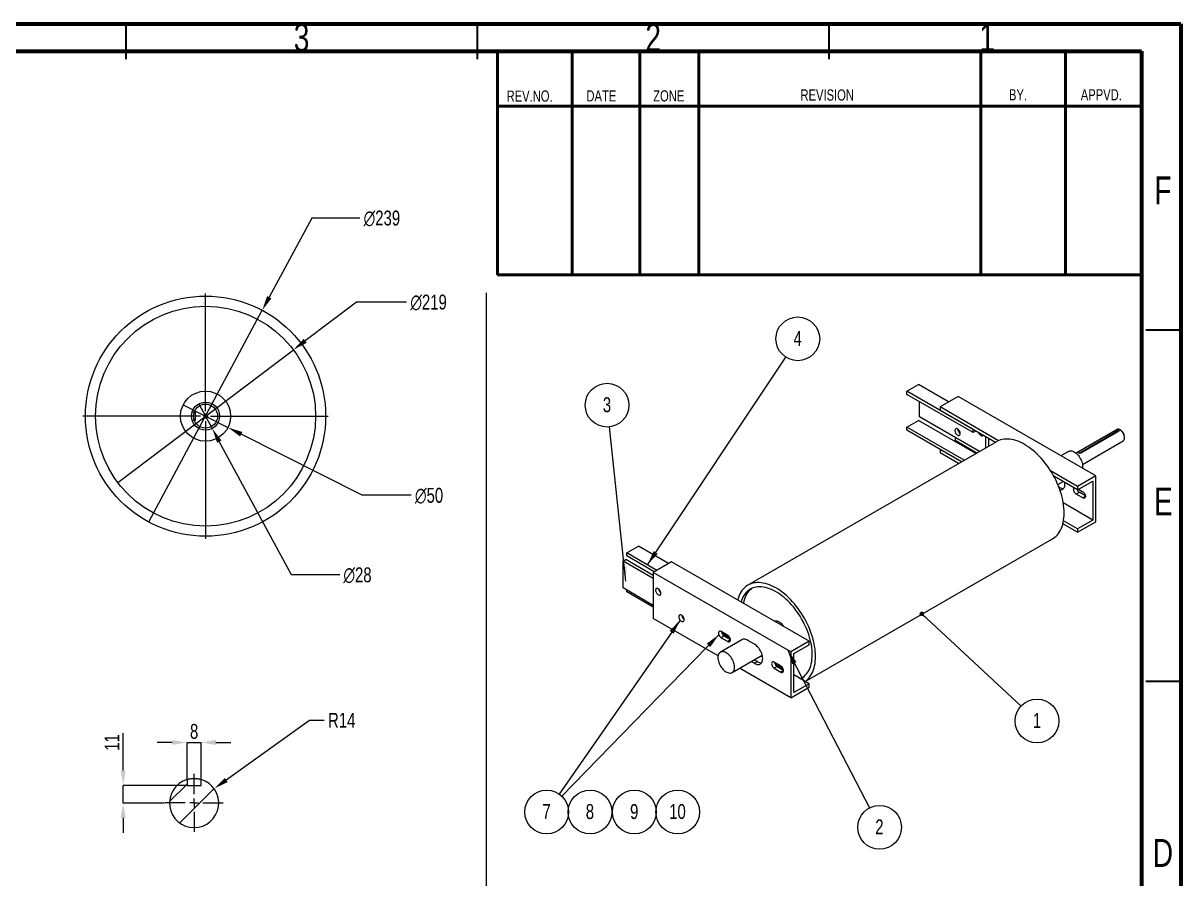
# Model space of a CAD drawing. Header units: millimetres. Extents: x 41 to 1868, y -696 to 319.
# Drawn here: x 745 to 909.6, y -154.9 to -33.1 of the extents above; entities that cross this region are included whole.
import ezdxf

# ---------------------------------------------------------------- set-up
doc = ezdxf.new("R2010")
doc.units = ezdxf.units.MM
doc.header["$PDSIZE"] = -1
doc.linetypes.add('HIDDEN', pattern=[1.905, 1.27, -0.635])
doc.layers.add('FORMAT', color=7, linetype='Continuous')
doc.styles.add('SLDTEXTSTYLE0', font='TXT', dxfattribs={"width": 0.75})
doc.dimstyles.new('SLDDIMSTYLE0', dxfattribs={"dimtxt": 2.5, "dimasz": 2.116667, "dimexe": 0, "dimexo": 0.625, "dimgap": 0, "dimtad": 1, "dimdec": 0, "dimrnd": 1e-09, "dimtxsty": 'Standard', "dimsah": 1, "dimcen": 2.5, "dimazin": 3, "dimtfac": 2.116667, "dimtdec": 0, "dimtmove": 0, "dimatfit": 3, "dimfrac": 2})
doc.dimstyles.new('SLDDIMSTYLE1', dxfattribs={"dimtxt": 2.5, "dimasz": 0.651282, "dimexe": 0, "dimexo": 0.625, "dimgap": 0, "dimtad": 1, "dimdec": 0, "dimrnd": 1e-09, "dimtxsty": 'Standard', "dimblk1": 'DOT', "dimblk2": 'DOT', "dimsah": 1, "dimcen": 2.5, "dimazin": 3, "dimtfac": 0.651282, "dimtdec": 0, "dimtmove": 0, "dimatfit": 3, "dimldrblk": 'DOT', "dimfrac": 2})
doc.dimstyles.new('SLDDIMSTYLE24', dxfattribs={"dimtxt": 2.116667, "dimasz": 2.116667, "dimexe": 0, "dimexo": 0.625, "dimgap": 0.529167, "dimtad": 1, "dimdec": 0, "dimlfac": 4, "dimrnd": 1e-09, "dimzin": 12, "dimtxsty": 'SLDTEXTSTYLE0', "dimsah": 1, "dimcen": 0, "dimazin": 3, "dimtfac": 1, "dimtdec": 0, "dimtmove": 0, "dimatfit": 3, "dimfrac": 2, "dimtzin": 12})
doc.dimstyles.new('SLDDIMSTYLE25', dxfattribs={"dimtxt": 2.116667, "dimasz": 2.116667, "dimexe": 0, "dimexo": 0.625, "dimgap": 0.529167, "dimtad": 1, "dimdec": 0, "dimlfac": 4, "dimrnd": 1e-09, "dimzin": 12, "dimtxsty": 'SLDTEXTSTYLE0', "dimsah": 1, "dimcen": 2.5, "dimazin": 3, "dimtfac": 1, "dimtdec": 0, "dimtmove": 0, "dimatfit": 0, "dimfrac": 2, "dimtzin": 12})
doc.dimstyles.new('SLDDIMSTYLE35', dxfattribs={"dimtxt": 2.116667, "dimasz": 2.116667, "dimexe": 0, "dimexo": 0.625, "dimgap": 0.529167, "dimtad": 1, "dimdec": 0, "dimlfac": 7, "dimrnd": 1e-09, "dimzin": 12, "dimtxsty": 'SLDTEXTSTYLE0', "dimblk1": 'NONE', "dimsah": 1, "dimcen": 0, "dimazin": 3, "dimtfac": 1, "dimtdec": 0, "dimtmove": 0, "dimatfit": 3, "dimldrblk": 'NONE', "dimfrac": 2, "dimtzin": 12})

# ---------------------------------------------------------------- blocks, each defined once
blk = doc.blocks.new('SW_NOTE_0_46')
at = {"color": 0, "linetype": 'Continuous', "lineweight": 0}
blk.add_circle((1.72, 2.59), 3.11, dxfattribs=at)
at = {"color": 0, "linetype": 'Continuous', "lineweight": 0, "insert": (1.7, 3.71), "char_height": 2.12, "attachment_point": 2, "style": 'SLDTEXTSTYLE0'}
blk.add_mtext('4', dxfattribs=at)
blk = doc.blocks.new('SW_NOTE_0_47')
at = {"color": 0, "linetype": 'Continuous', "lineweight": 0}
blk.add_circle((2.28, -2.12), 3.11, dxfattribs=at)
at = {"color": 0, "linetype": 'Continuous', "lineweight": 0, "insert": (2.26, -1), "char_height": 2.12, "attachment_point": 2, "style": 'SLDTEXTSTYLE0'}
blk.add_mtext('1', dxfattribs=at)
blk = doc.blocks.new('_Dot')
at = {"color": 0, "linetype": 'ByBlock', "lineweight": -2}
blk.add_line((-0.5, 0), (-1, 0), dxfattribs=at)
at = {"color": 0, "linetype": 'ByBlock', "const_width": 0.5}
blk.add_lwpolyline([(-0.25, 0, 1), (0.25, 0, 1)], format="xyb", close=True, dxfattribs=at)
blk = doc.blocks.new('SW_NOTE_0_48')
at = {"color": 0, "linetype": 'Continuous', "lineweight": 0}
blk.add_circle((1.43, -2.76), 3.11, dxfattribs=at)
at = {"color": 0, "linetype": 'Continuous', "lineweight": 0, "insert": (1.41, -1.64), "char_height": 2.12, "attachment_point": 2, "style": 'SLDTEXTSTYLE0'}
blk.add_mtext('2', dxfattribs=at)
blk = doc.blocks.new('SW_NOTE_0_49')
at = {"color": 0, "linetype": 'Continuous', "lineweight": 0}
blk.add_circle((-0.33, 3.1), 3.11, dxfattribs=at)
at = {"color": 0, "linetype": 'Continuous', "lineweight": 0, "insert": (-0.35, 4.22), "char_height": 2.12, "attachment_point": 2, "style": 'SLDTEXTSTYLE0'}
blk.add_mtext('3', dxfattribs=at)
blk = doc.blocks.new('SW_NOTE_0_50')
at = {"color": 0, "linetype": 'Continuous', "lineweight": 0}
blk.add_circle((-1.78, -2.56), 3.11, dxfattribs=at)
at = {"color": 0, "linetype": 'Continuous', "lineweight": 0, "insert": (-1.8, -1.44), "char_height": 2.12, "attachment_point": 2, "style": 'SLDTEXTSTYLE0'}
blk.add_mtext('7', dxfattribs=at)
blk = doc.blocks.new('SW_NOTE_0_51')
at = {"color": 0, "linetype": 'Continuous', "lineweight": 0}
blk.add_circle((0.78, 1.61), 3.11, dxfattribs=at)
at = {"color": 0, "linetype": 'Continuous', "lineweight": 0, "insert": (0.76, 2.73), "char_height": 2.12, "attachment_point": 2, "style": 'SLDTEXTSTYLE0'}
blk.add_mtext('8', dxfattribs=at)
blk = doc.blocks.new('SW_NOTE_0_52')
at = {"color": 0, "linetype": 'Continuous', "lineweight": 0}
blk.add_circle((0.78, 1.61), 3.11, dxfattribs=at)
at = {"color": 0, "linetype": 'Continuous', "lineweight": 0, "insert": (0.76, 2.73), "char_height": 2.12, "attachment_point": 2, "style": 'SLDTEXTSTYLE0'}
blk.add_mtext('9', dxfattribs=at)
blk = doc.blocks.new('SW_NOTE_0_53')
at = {"color": 0, "linetype": 'Continuous', "lineweight": 0}
blk.add_circle((1.56, 1.61), 3.11, dxfattribs=at)
at = {"color": 0, "linetype": 'Continuous', "lineweight": 0, "insert": (1.52, 2.73), "char_height": 2.117, "attachment_point": 2, "style": 'SLDTEXTSTYLE0'}
blk.add_mtext('10', dxfattribs=at)
blk = doc.blocks.new('*D894')
at = {"layer": 'Defpoints', "color": 0}
for p in [(779.01, -73.98), (762.88, -104.09)]:
    blk.add_point(p, dxfattribs=at)
at = {"layer": 'FORMAT', "color": 0, "lineweight": -2}
for p, q in [((786.05, -60.85), (780.01, -72.12)), ((792.9, -60.85), (786.05, -60.85)), ((762.88, -104.09), (779.01, -73.98))]:
    blk.add_line(p, q, dxfattribs=at)
at = {"layer": 'FORMAT', "color": 0}
blk.add_solid([(779.7, -71.95), (780.32, -72.28), (779.01, -73.98)], dxfattribs=at)
at = {"layer": 'FORMAT', "color": 0, "insert": (793.43, -59.79), "char_height": 2.117, "attachment_point": 1, "style": 'SLDTEXTSTYLE0'}
blk.add_mtext('\\A1;∅239', dxfattribs=at)
blk = doc.blocks.new('_None')
blk = doc.blocks.new('*D895')
at = {"layer": 'Defpoints', "color": 0}
for p in [(783.43, -79.6), (758.46, -98.47)]:
    blk.add_point(p, dxfattribs=at)
at = {"layer": 'FORMAT', "color": 0, "lineweight": -2}
for p, q in [((792.42, -72.81), (785.12, -78.32)), ((799.54, -72.81), (792.42, -72.81)), ((758.46, -98.47), (783.43, -79.6))]:
    blk.add_line(p, q, dxfattribs=at)
at = {"layer": 'FORMAT', "color": 0}
blk.add_solid([(784.91, -78.04), (785.33, -78.61), (783.43, -79.6)], dxfattribs=at)
at = {"layer": 'FORMAT', "color": 0, "insert": (800.07, -71.75), "char_height": 2.117, "attachment_point": 1, "style": 'SLDTEXTSTYLE0'}
blk.add_mtext('\\A1;∅219', dxfattribs=at)
blk = doc.blocks.new('*D896')
at = {"layer": 'Defpoints', "color": 0}
for p in [(767.76, -87.42), (774.13, -90.65)]:
    blk.add_point(p, dxfattribs=at)
at = {"layer": 'FORMAT', "color": 0, "lineweight": -2}
for p, q in [((767.76, -87.42), (774.13, -90.65)), ((793.2, -100.3), (776.02, -91.6)), ((800.2, -100.3), (793.2, -100.3))]:
    blk.add_line(p, q, dxfattribs=at)
at = {"layer": 'FORMAT', "color": 0}
blk.add_solid([(776.18, -91.29), (775.86, -91.92), (774.13, -90.65)], dxfattribs=at)
at = {"layer": 'FORMAT', "color": 0, "insert": (800.73, -99.24), "char_height": 2.117, "attachment_point": 1, "style": 'SLDTEXTSTYLE0'}
blk.add_mtext('\\A1;∅50', dxfattribs=at)
blk = doc.blocks.new('*D897')
at = {"layer": 'Defpoints', "color": 0}
for p in [(769.99, -87.28), (771.9, -90.79)]:
    blk.add_point(p, dxfattribs=at)
at = {"layer": 'FORMAT', "color": 0, "lineweight": -2}
for p, q in [((769.99, -87.28), (771.9, -90.79)), ((783.15, -111.61), (772.9, -92.66)), ((790.02, -111.61), (783.15, -111.61))]:
    blk.add_line(p, q, dxfattribs=at)
at = {"layer": 'FORMAT', "color": 0}
blk.add_solid([(773.21, -92.49), (772.59, -92.82), (771.9, -90.79)], dxfattribs=at)
at = {"layer": 'FORMAT', "color": 0, "insert": (790.55, -110.55), "char_height": 2.117, "attachment_point": 1, "style": 'SLDTEXTSTYLE0'}
blk.add_mtext('\\A1;∅28', dxfattribs=at)
blk = doc.blocks.new('SW_CENTERMARKSYMBOL_71')
at = {"layer": 'FORMAT', "color": 0}
for p, q in [((0, 0.71), (0, 17.44)), ((-0.71, 0), (-17.44, 0)), ((0, 0), (-0.36, 0)), ((0, 0), (0, 0.36)), ((0, 0), (0, -0.36)), ((0, 0), (0.36, 0)), ((0.71, 0), (17.44, 0)), ((0, -0.71), (0, -17.44))]:
    blk.add_line(p, q, dxfattribs=at)
blk = doc.blocks.new('*D901')
at = {"layer": 'Defpoints', "color": 0}
for p in [(772.16, -142.03), (769.32, -144.07)]:
    blk.add_point(p, dxfattribs=at)
at = {"layer": 'FORMAT', "color": 0, "lineweight": -2}
for p, q in [((785.72, -132.31), (773.88, -140.8)), ((787.83, -132.31), (785.72, -132.31))]:
    blk.add_line(p, q, dxfattribs=at)
at = {"layer": 'FORMAT', "color": 0}
blk.add_solid([(773.68, -140.51), (774.09, -141.08), (772.16, -142.03)], dxfattribs=at)
at = {"layer": 'FORMAT', "color": 0, "insert": (788.36, -131.25), "char_height": 2.117, "attachment_point": 1, "style": 'SLDTEXTSTYLE0'}
blk.add_mtext('\\A1;R14', dxfattribs=at)
blk = doc.blocks.new('*D902')
at = {"layer": 'Defpoints', "color": 0}
for p in [(770.32, -135.46), (768.32, -140.71), (770.32, -140.71)]:
    blk.add_point(p, dxfattribs=at)
at = {"layer": 'FORMAT', "color": 0, "lineweight": -2}
for p, q in [((766.2, -135.46), (764.08, -135.46)), ((768.32, -140.65), (768.32, -135.46)), ((768.32, -135.46), (770.32, -135.46)), ((770.32, -140.65), (770.32, -135.46)), ((772.43, -135.46), (774.55, -135.46))]:
    blk.add_line(p, q, dxfattribs=at)
at = {"layer": 'FORMAT', "color": 0}
for points in [[(766.2, -135.11), (766.2, -135.81), (768.32, -135.46)], [(772.43, -135.11), (772.43, -135.81), (770.32, -135.46)]]:
    blk.add_solid(points, dxfattribs=at)
at = {"layer": 'FORMAT', "color": 0, "insert": (769.32, -132.82), "char_height": 2.117, "attachment_point": 2, "style": 'SLDTEXTSTYLE0'}
blk.add_mtext('\\A1;8', dxfattribs=at)
blk = doc.blocks.new('*D903')
at = {"layer": 'Defpoints', "color": 0}
for p in [(768.32, -141.57), (759.23, -144.07), (765.19, -144.07)]:
    blk.add_point(p, dxfattribs=at)
at = {"layer": 'FORMAT', "color": 0, "lineweight": -2}
for p, q in [((759.23, -139.45), (759.23, -134.12)), ((768.25, -141.57), (759.23, -141.57)), ((759.23, -144.07), (759.23, -141.57)), ((765.13, -144.07), (759.23, -144.07)), ((759.23, -146.18), (759.23, -148.3))]:
    blk.add_line(p, q, dxfattribs=at)
at = {"layer": 'FORMAT', "color": 0}
for points in [[(758.87, -139.45), (759.58, -139.45), (759.23, -141.57)], [(758.87, -146.18), (759.58, -146.18), (759.23, -144.07)]]:
    blk.add_solid(points, dxfattribs=at)
at = {"layer": 'FORMAT', "color": 0, "insert": (756.58, -135.45), "char_height": 2.117, "attachment_point": 2, "rotation": 90, "style": 'SLDTEXTSTYLE0'}
blk.add_mtext('\\A1;11', dxfattribs=at)
blk = doc.blocks.new('SW_CENTERMARKSYMBOL_72')
at = {"layer": 'FORMAT', "color": 0}
for p, q in [((0, 1.25), (0, 4.125)), ((-1.25, 0), (-4.125, 0)), ((0, 0), (-0.625, 0)), ((0, 0), (0, 0.625)), ((0, 0), (0, -0.625)), ((0, 0), (0.625, 0)), ((1.25, 0), (4.125, 0)), ((0, -1.25), (0, -4.125))]:
    blk.add_line(p, q, dxfattribs=at)

msp = doc.modelspace()

# ---------------------------------------------------------------- hatches: boundary and pattern name
at = {"linetype": 'Continuous', "lineweight": 18}
h = msp.add_hatch(dxfattribs=at)
h.set_pattern_fill('ANSI31', style=0)
h.set_pattern_definition([(45, (494.6398, -325.2477), (-2.245064, 2.245064), [])])
edge = h.paths.add_edge_path(flags=0)
edge.add_line((768.3161, -141.5681), (768.3161, -140.714))
edge.add_arc((769.3161, -144.0681), 3.5, 106.60155, 433.39845)
edge.add_line((770.3161, -140.714), (770.3161, -141.5681))
edge.add_line((770.3161, -141.5681), (768.3161, -141.5681))

# ---------------------------------------------------------------- linework, layer by layer
at = {"color": 7, "linetype": 'Continuous', "lineweight": 70}
for p, q in [((509.6398, -33.2477), (909.6398, -33.2477)), ((909.6398, -33.2477), (909.6398, -320.2477)), ((514.6398, -37.1142), (904.0422, -37.1142)), ((904.0422, -37.1142), (904.0422, -314.1142))]:
    msp.add_line(p, q, dxfattribs=at)
at = {"color": 7, "linetype": 'Continuous', "lineweight": 35}
for p, q in [((759.6398, -38.2477), (759.6398, -33.2477)), ((809.6398, -38.2477), (809.6398, -33.2477)), ((859.6398, -38.2477), (859.6398, -33.2477)), ((904.6398, -76.7477), (909.6398, -76.7477)), ((904.6398, -126.7477), (909.6398, -126.7477))]:
    msp.add_line(p, q, dxfattribs=at)
at = {"color": 7, "linetype": 'Continuous', "lineweight": 50}
for p, q in [((812.4826, -37.1142), (812.4826, -68.9371)), ((823.0586, -37.1142), (823.0586, -68.8004)), ((832.718, -37.1142), (832.718, -68.9371)), ((841.0754, -37.1142), (841.0754, -68.9371)), ((881.1921, -37.1142), (881.1921, -68.9371)), ((893.2287, -37.1142), (893.2287, -68.9371)), ((904.0422, -44.9299), (812.4826, -44.9299)), ((904.0422, -68.9371), (812.4826, -68.9371))]:
    msp.add_line(p, q, dxfattribs=at)
at = {"color": 7, "linetype": 'Continuous', "lineweight": 18}
msp.add_line((810.8479, -71.4864), (810.8891, -230.9228), dxfattribs=at)
at = {"color": 7, "linetype": 'Continuous', "lineweight": 25}
for p, q in [((870.6787, -85.4995), (872.3286, -84.547)), ((880.1068, -90.9422), (870.6787, -85.4995)), ((870.6787, -85.935), (870.6787, -85.4995)), ((876.6183, -87.0234), (872.3286, -84.547)), ((880.1068, -91.3777), (870.6787, -85.935)), ((872.47, -89.1469), (872.47, -86.9691)), ((877.9855, -86.2342), (875.3927, -87.7309)), ((897.5487, -97.5278), (877.9855, -86.2342)), ((883.7038, -92.5288), (875.3927, -87.7309)), ((875.3927, -87.7309), (875.3927, -88.2209)), ((883.2617, -92.7635), (875.3927, -88.2209)), ((870.6787, -90.6165), (872.3286, -89.664)), ((880.4797, -94.3695), (872.3286, -89.664)), ((880.9983, -94.0701), (872.47, -89.1469)), ((870.6787, -91.052), (870.6787, -90.6165)), ((878.8297, -95.322), (870.6787, -90.6165)), ((878.4526, -95.5397), (870.6787, -91.052)), ((877.5612, -92.0859), (877.5612, -92.5215)), ((880.1068, -91.3777), (880.1068, -90.9422)), ((880.484, -91.16), (880.1068, -91.3777)), ((881.8981, -93.5507), (881.8981, -91.9763)), ((900.5234, -90.9235), (894.7084, -94.2804)), ((900.371, -91.0704), (895.0913, -94.1183)), ((895.1685, -94.2875), (900.3972, -91.269)), ((895.4634, -94.2622), (900.7431, -91.2143)), ((900.3972, -91.269), (900.371, -91.0704)), ((901.0844, -91.0243), (900.9901, -90.9698)), ((901.65, -92.1129), (901.65, -92.004)), ((883.4289, -92.667), (848.0735, -113.0772)), ((878.4526, -95.5397), (875.3927, -93.7733)), ((875.3927, -93.7733), (875.3927, -94.2633)), ((877.5612, -92.5215), (877.4198, -92.6031)), ((880.621, -94.2879), (877.5612, -92.5215)), ((882.2752, -92.194), (882.2752, -93.3329)), ((895.6417, -95.8971), (901.4566, -92.5402)), ((878.0282, -95.7847), (875.3927, -94.2633)), ((893.6513, -94.0439), (892.5826, -94.6609)), ((894.956, -99.0246), (891.1233, -96.812)), ((894.956, -99.5145), (891.5587, -97.5533)), ((892.144, -98.763), (892.8991, -98.3271)), ((897.5487, -97.5278), (894.956, -99.0246)), ((894.956, -99.5145), (897.1245, -98.2627)), ((897.1245, -98.2627), (897.1245, -103.8152)), ((897.5487, -104.0602), (897.5487, -97.5278)), ((892.3633, -99.1614), (892.2884, -99.1182)), ((894.7675, -100.1137), (895.1917, -99.8688)), ((895.7103, -100.658), (894.7675, -100.1137)), ((894.956, -99.0246), (894.956, -99.5145)), ((895.0971, -99.4331), (895.7103, -99.787)), ((896.0844, -100.3842), (895.1917, -99.8688)), ((897.1245, -103.8152), (892.9247, -101.3907)), ((894.956, -105.5569), (892.8688, -104.352)), ((894.956, -105.067), (892.9615, -103.9156)), ((897.1245, -103.8152), (894.956, -105.067)), ((894.956, -105.5569), (897.5487, -104.0602)), ((894.956, -105.067), (894.956, -105.5569)), ((856.2101, -126.7855), (891.3982, -106.4718)), ((830.845, -108.495), (832.4949, -107.5425)), ((835.1347, -110.9714), (830.845, -108.495)), ((830.845, -108.9305), (830.845, -108.495)), ((836.7846, -110.0189), (832.4949, -107.5425)), ((830.3265, -109.6653), (830.7036, -109.4476)), ((834.6162, -112.1418), (830.3265, -109.6653)), ((830.3265, -113.4758), (830.3265, -109.6653)), ((834.6162, -111.7063), (830.7036, -109.4476)), ((834.7575, -111.1891), (830.845, -108.9305)), ((837.209, -109.774), (834.6162, -111.2707)), ((856.7722, -121.0676), (837.209, -109.774)), ((854.1795, -122.5643), (834.6162, -111.2707)), ((834.6162, -111.2707), (834.6162, -117.803)), ((834.6162, -115.9523), (830.3265, -113.4758)), ((830.845, -114.0475), (830.845, -113.7752)), ((834.6162, -116.2246), (830.845, -114.0475)), ((843.8323, -123.1234), (834.6162, -117.803)), ((845.2228, -120.2244), (844.28, -119.6802)), ((845.5497, -120.6313), (844.4102, -119.9735)), ((847.218, -120.8493), (844.1539, -122.6182)), ((844.7043, -120.3062), (844.28, -120.5511)), ((844.28, -120.5511), (845.2228, -121.0954)), ((844.7043, -120.3062), (845.597, -120.8216)), ((848.9941, -121.4761), (848.0513, -120.9318)), ((856.7722, -121.0676), (854.1795, -122.5643)), ((854.6038, -122.8093), (856.7722, -121.5575)), ((856.7722, -121.5575), (856.7722, -121.0676)), ((845.8204, -125.505), (850.1067, -123.0306)), ((850.1575, -123.2914), (849.9062, -123.1463)), ((854.1795, -122.5643), (854.1795, -129.0967)), ((854.6038, -128.3618), (854.6038, -122.8093)), ((854.1795, -129.0967), (846.8892, -124.888)), ((848.5394, -123.9354), (848.9941, -124.1979)), ((848.9636, -123.6905), (849.4183, -123.953)), ((849.4183, -123.953), (848.9941, -124.1979)), ((852.7653, -124.5786), (851.8225, -124.0343)), ((852.2468, -124.6604), (851.8225, -124.9053)), ((851.8225, -124.9053), (852.7653, -125.4496)), ((853.0922, -124.9855), (851.9527, -124.3277)), ((852.2468, -124.6604), (853.1395, -125.1757)), ((856.7722, -127.11), (854.6038, -125.8582)), ((854.1795, -129.0967), (856.7722, -127.5999)), ((856.7722, -127.11), (854.6038, -128.3618)), ((856.7722, -127.5999), (856.7722, -127.11)), ((768.3161, -140.714), (768.3161, -141.5681)), ((768.3161, -141.5681), (770.3161, -141.5681)), ((770.3161, -141.5681), (770.3161, -140.714))]:
    msp.add_line(p, q, dxfattribs=at)
at = {"color": 7, "linetype": 'HIDDEN', "lineweight": 18}
for p, q in [((769.5157, -88.4631), (769.0276, -88.4631)), ((769.5157, -89.0346), (769.5157, -88.4631)), ((769.5157, -89.0346), (768.9442, -89.0346)), ((769.0276, -89.606), (769.5157, -89.606)), ((769.5157, -89.606), (769.5157, -89.0346))]:
    msp.add_line(p, q, dxfattribs=at)
at = {"color": 8, "linetype": 'Continuous', "lineweight": 25}
for p, q in [((900.7671, -91.196), (900.7411, -90.9995)), ((895.0913, -94.1183), (895.1118, -94.2739)), ((892.3157, -99.1889), (892.3633, -99.1614)), ((895.7103, -100.658), (896.0874, -100.4403)), ((845.6, -120.8777), (845.2228, -121.0954)), ((853.1424, -125.2319), (852.7653, -125.4496))]:
    msp.add_line(p, q, dxfattribs=at)
at = {"color": 7, "linetype": 'Continuous', "lineweight": 25, "flags": 128}
for points in [[(877.8912, -91.7321), (877.9722, -91.7687), (878.0495, -91.7832), (878.1194, -91.775), (878.1786, -91.7445), (878.2244, -91.6929), (878.2545, -91.6229), (878.2677, -91.5376), (878.2633, -91.441), (878.2415, -91.3377), (878.2033, -91.2324), (878.1505, -91.1302), (878.0856, -91.0357), (878.0116, -90.9534), (877.9319, -90.8872), (877.8504, -90.8401), (877.7708, -90.8144), (877.6967, -90.8112), (877.6318, -90.8307), (877.579, -90.872), (877.5408, -90.9332), (877.519, -91.0113), (877.5146, -91.1028), (877.5278, -91.2033), (877.558, -91.3082), (877.6037, -91.4126), (877.6629, -91.5115), (877.7328, -91.6004), (877.8101, -91.6751), (877.8912, -91.7321)], [(881.191, -91.7862), (881.2721, -91.8228), (881.3494, -91.8374), (881.4192, -91.8292), (881.4784, -91.7986), (881.5178, -91.7568)], [(901.4566, -92.5402), (901.485, -92.5216), (901.5486, -92.4601), (901.5978, -92.3797), (901.6312, -92.2826), (901.6479, -92.1712), (901.6477, -92.0484), (901.6304, -91.9174), (901.5965, -91.7816), (901.5469, -91.6445), (901.4829, -91.5097), (901.4061, -91.3806), (901.3186, -91.2606), (901.2225, -91.1529), (901.1204, -91.0601), (901.015, -90.9847), (900.9089, -90.9287), (900.8048, -90.8935), (900.7056, -90.88), (900.6138, -90.8885), (900.5317, -90.9189), (900.5234, -90.9235)], [(892.974, -101.7198), (892.9162, -101.3404), (892.8422, -100.9557), (892.7523, -100.567), (892.6468, -100.1754), (892.5258, -99.7819), (892.39, -99.3879), (892.2395, -98.9944), (892.0748, -98.6026), (891.8965, -98.2136), (891.705, -97.8286), (891.501, -97.4487), (891.2849, -97.075), (891.0575, -96.7086), (890.8194, -96.3506), (890.5713, -96.0021), (890.314, -95.664), (890.0481, -95.3374), (889.7746, -95.0232), (889.4941, -94.7223), (889.2075, -94.4357), (888.9156, -94.1641), (888.6193, -93.9083), (888.3195, -93.6692), (888.017, -93.4474), (887.7128, -93.2435), (887.4077, -93.0582), (887.1026, -92.892), (886.7984, -92.7453), (886.496, -92.6187), (886.1963, -92.5125), (885.9002, -92.4269), (885.6085, -92.3624), (885.3221, -92.3189), (885.0419, -92.2967), (884.7686, -92.2959), (884.503, -92.3164), (884.246, -92.3582), (883.9983, -92.4211), (883.7606, -92.505), (883.5337, -92.6096), (883.4289, -92.667)], [(893.6513, -94.0439), (893.7552, -93.9973), (893.8698, -93.9714), (893.993, -93.9667), (894.1232, -93.9834), (894.2584, -94.0211), (894.3967, -94.0795), (894.5364, -94.1576), (894.6753, -94.2544), (894.8115, -94.3685), (894.9431, -94.4983), (895.0683, -94.642), (895.1853, -94.7976), (895.2924, -94.9628), (895.3882, -95.1354), (895.4714, -95.3129), (895.5407, -95.4929), (895.5951, -95.6728), (895.634, -95.8501), (895.6567, -96.0224), (895.663, -96.1871), (895.6527, -96.3419), (895.6394, -96.4256)], [(893.0937, -98.4394), (893.1089, -98.5568), (893.1175, -98.7258), (893.1089, -98.8848), (893.0833, -99.0317), (893.041, -99.1641), (892.9825, -99.2803), (892.9089, -99.3784), (892.8212, -99.4571), (892.7205, -99.5152), (892.6085, -99.5519), (892.4867, -99.5666), (892.4535, -99.5668)], [(894.7675, -100.1137), (894.6835, -100.0544), (894.6038, -99.9761), (894.5323, -99.883), (894.4726, -99.7795), (894.4277, -99.671), (894.3998, -99.5629), (894.3903, -99.4605), (894.3998, -99.3691), (894.4277, -99.2931), (894.4726, -99.2365), (894.4733, -99.2359)], [(895.7103, -99.787), (895.7942, -99.8464), (895.8739, -99.9246), (895.9454, -100.0178), (896.0051, -100.1212), (896.05, -100.2297), (896.0779, -100.3379), (896.0874, -100.4402), (896.0779, -100.5317), (896.05, -100.6076), (896.0051, -100.6642), (895.9454, -100.6987), (895.8739, -100.7093), (895.7942, -100.6955), (895.7103, -100.658)], [(891.3982, -106.4718), (891.509, -106.4042), (891.7126, -106.2591), (891.9036, -106.0944), (892.0814, -105.9106), (892.2455, -105.7081), (892.3954, -105.4877), (892.5308, -105.2499), (892.6511, -104.9955), (892.756, -104.7251), (892.8453, -104.4396), (892.9187, -104.1398), (892.9759, -103.8266), (893.0168, -103.501), (893.0412, -103.1637), (893.0492, -102.816), (893.0406, -102.4587), (893.0155, -102.093), (892.974, -101.7198)], [(835.3233, -113.5842), (835.2423, -113.5475), (835.165, -113.533), (835.0951, -113.5412), (835.0359, -113.5718), (834.9902, -113.6233), (834.96, -113.6934), (834.9468, -113.7787), (834.9512, -113.8753), (834.973, -113.9786), (835.0112, -114.0838), (835.064, -114.1861), (835.1289, -114.2806), (835.2029, -114.3628), (835.2826, -114.4291), (835.3641, -114.4761), (835.4438, -114.5019), (835.5178, -114.505), (835.5827, -114.4855), (835.6355, -114.4442), (835.6737, -114.3831), (835.6955, -114.3049), (835.6999, -114.2135), (835.6867, -114.1129), (835.6565, -114.008), (835.6108, -113.9037), (835.5516, -113.8047), (835.4817, -113.7158), (835.4044, -113.6411), (835.3233, -113.5842)], [(857.6187, -122.13), (857.5608, -121.7506), (857.4869, -121.3659), (857.397, -120.9772), (857.2914, -120.5856), (857.1705, -120.1921), (857.0346, -119.7981), (856.8841, -119.4046), (856.7195, -119.0128), (856.5412, -118.6238), (856.3497, -118.2388), (856.1456, -117.8589), (855.9296, -117.4852), (855.7022, -117.1188), (855.4641, -116.7608), (855.216, -116.4123), (854.9587, -116.0742), (854.6928, -115.7476), (854.4192, -115.4334), (854.1387, -115.1325), (853.8521, -114.8459), (853.5603, -114.5743), (853.264, -114.3185), (852.9642, -114.0794), (852.6617, -113.8576), (852.3575, -113.6537), (852.0523, -113.4684), (851.7472, -113.3022), (851.4431, -113.1555), (851.1407, -113.0289), (850.841, -112.9227), (850.5449, -112.8371), (850.2532, -112.7726), (849.9668, -112.7291), (849.6865, -112.7069), (849.4132, -112.7061), (849.1477, -112.7266), (848.8907, -112.7684), (848.643, -112.8313), (848.4053, -112.9152), (848.1783, -113.0198), (847.9627, -113.1448), (847.7591, -113.2899), (847.5682, -113.4546), (847.3904, -113.6384), (847.2262, -113.8408), (847.0763, -114.0613), (846.941, -114.299), (846.8207, -114.5535), (846.7157, -114.8239), (846.6264, -115.1094), (846.603, -115.197)], [(857.1535, -121.9502), (857.0978, -121.5867), (857.0259, -121.218), (856.9382, -120.8454), (856.8347, -120.47), (856.716, -120.0931), (856.5824, -119.7157), (856.4343, -119.3393), (856.2721, -118.9648), (856.0965, -118.5937), (855.9079, -118.2269), (855.707, -117.8658), (855.4944, -117.5115), (855.2708, -117.165), (855.0369, -116.8276), (854.7934, -116.5003), (854.5412, -116.1841), (854.2811, -115.88), (854.0138, -115.5891), (853.7402, -115.3123), (853.4613, -115.0504), (853.1779, -114.8043), (852.8909, -114.5748), (852.6012, -114.3626), (852.3098, -114.1684), (852.0176, -113.9928), (851.7255, -113.8364), (851.4344, -113.6997), (851.1454, -113.5831), (850.8593, -113.4869), (850.577, -113.4116), (850.2995, -113.3573), (850.0276, -113.3242), (849.7623, -113.3125), (849.5042, -113.3221), (849.2544, -113.353), (849.0135, -113.4051), (848.7824, -113.4783), (848.5618, -113.5724), (848.3524, -113.6869), (848.1548, -113.8217), (847.9698, -113.9761), (847.7978, -114.1498), (847.6395, -114.3421), (847.4954, -114.5525), (847.3659, -114.7803), (847.2514, -115.0248), (847.1523, -115.2851), (847.0914, -115.479)], [(847.4522, -115.6873), (847.4729, -115.5778), (847.5403, -115.2883), (847.6237, -115.0129), (847.7228, -114.7526), (847.8373, -114.5082), (847.9668, -114.2804), (848.1109, -114.07), (848.2692, -113.8776), (848.4412, -113.704), (848.6262, -113.5495), (848.6502, -113.5317)], [(838.6232, -117.3399), (838.5421, -117.3033), (838.4648, -117.2888), (838.395, -117.297), (838.3357, -117.3276), (838.29, -117.3791), (838.2598, -117.4492), (838.2466, -117.5345), (838.251, -117.631), (838.2728, -117.7344), (838.311, -117.8396), (838.3638, -117.9419), (838.4287, -118.0363), (838.5028, -118.1186), (838.5824, -118.1848), (838.664, -118.2319), (838.7436, -118.2576), (838.8176, -118.2608), (838.8825, -118.2413), (838.9353, -118.2), (838.9735, -118.1389), (838.9953, -118.0607), (838.9997, -117.9692), (838.9866, -117.8687), (838.9564, -117.7638), (838.9106, -117.6594), (838.8514, -117.5605), (838.7815, -117.4716), (838.7042, -117.3969), (838.6232, -117.3399)], [(853.2363, -119.0263), (853.1729, -118.9385), (853.0516, -118.7887), (852.923, -118.6517), (852.7888, -118.5295), (852.651, -118.4239), (852.5115, -118.3363), (852.3723, -118.2679), (852.2352, -118.2197), (852.1023, -118.1925), (851.9754, -118.1865), (851.8563, -118.2018), (851.8229, -118.2104)], [(844.28, -119.6802), (844.1961, -119.6426), (844.1164, -119.6288), (844.0449, -119.6394), (843.9852, -119.6739), (843.9403, -119.7306), (843.9124, -119.8065), (843.9029, -119.8979), (843.9124, -120.0003), (843.9403, -120.1085), (843.9852, -120.217), (844.0449, -120.3204), (844.1164, -120.4136), (844.1961, -120.4918), (844.28, -120.5511)], [(845.2228, -121.0954), (845.3068, -121.1329), (845.3865, -121.1467), (845.458, -121.1361), (845.5177, -121.1017), (845.5626, -121.045), (845.5905, -120.9691), (845.6, -120.8776), (845.5905, -120.7753), (845.5626, -120.6671), (845.5177, -120.5586), (845.458, -120.4552), (845.3865, -120.362), (845.3068, -120.2838), (845.2228, -120.2244)], [(848.0513, -120.9318), (847.9092, -120.8598), (847.7692, -120.8086), (847.6334, -120.779), (847.5036, -120.7716), (847.3818, -120.7863), (847.2698, -120.8229), (847.218, -120.8493)], [(848.9941, -124.1979), (849.1361, -124.27), (849.2761, -124.3212), (849.412, -124.3507), (849.5418, -124.3582), (849.6635, -124.3435), (849.7756, -124.3068), (849.8762, -124.2487), (849.964, -124.17), (850.0376, -124.0719), (850.096, -123.9557), (850.1383, -123.8233), (850.164, -123.6764), (850.1726, -123.5174), (850.164, -123.3484), (850.1383, -123.1719), (850.096, -122.9906), (850.0376, -122.807), (849.964, -122.6238), (849.8762, -122.4438), (849.7756, -122.2695), (849.6635, -122.1035), (849.5418, -121.9482), (849.412, -121.8058), (849.2761, -121.6785), (849.1361, -121.568), (848.9941, -121.4761)], [(846.1499, -124.5113), (846.1191, -124.3363), (846.0723, -124.1573), (846.0103, -123.9771), (845.934, -123.798), (845.8444, -123.6226), (845.7427, -123.4534), (845.6304, -123.2927), (845.5091, -123.1428), (845.3805, -123.0058), (845.2463, -122.8837), (845.1085, -122.7781), (844.9691, -122.6904), (844.8298, -122.6221), (844.6928, -122.5739), (844.5599, -122.5467), (844.433, -122.5407), (844.3138, -122.556), (844.2042, -122.5925), (844.1055, -122.6496), (844.0192, -122.7265), (843.9465, -122.8222), (843.8884, -122.9353), (843.8457, -123.0641), (843.819, -123.207), (843.8087, -123.3619), (843.815, -123.5266), (843.8378, -123.6988), (843.8766, -123.8761), (843.9311, -124.056), (844.0004, -124.236), (844.0835, -124.4136), (844.1793, -124.5862), (844.2865, -124.7514), (844.4035, -124.907), (844.5287, -125.0506), (844.6603, -125.1804), (844.7965, -125.2945), (844.9354, -125.3913), (845.075, -125.4695), (845.2134, -125.5278), (845.3486, -125.5656), (845.4787, -125.5823), (845.6019, -125.5776), (845.7165, -125.5516), (845.8209, -125.5047), (845.9136, -125.4376), (845.9932, -125.3512), (846.0587, -125.2466), (846.1092, -125.1254), (846.144, -124.9893), (846.1625, -124.8401), (846.1645, -124.6801), (846.1499, -124.5113)], [(855.5354, -126.396), (855.6608, -126.3321), (855.8643, -126.2074), (856.0557, -126.0627), (856.2343, -125.8986), (856.3995, -125.7155), (856.5508, -125.5141), (856.6876, -125.2949), (856.8097, -125.0587), (856.9165, -124.8062), (857.0078, -124.5382), (857.0832, -124.2557), (857.1426, -123.9595), (857.1856, -123.6505), (857.2122, -123.3297), (857.2223, -122.9982), (857.2159, -122.6571), (857.1929, -122.3073), (857.1535, -121.9502)], [(856.2033, -126.7816), (856.3573, -126.6693), (856.5482, -126.5046), (856.726, -126.3208), (856.8902, -126.1183), (857.0401, -125.8979), (857.1754, -125.6601), (857.2958, -125.4057), (857.4007, -125.1353), (857.49, -124.8498), (857.5633, -124.55), (857.6205, -124.2368), (857.6614, -123.9112), (857.6859, -123.5739), (857.6938, -123.2262), (857.6853, -122.8689), (857.6602, -122.5032), (857.6187, -122.13)], [(851.8225, -124.0343), (851.7386, -123.9968), (851.6589, -123.983), (851.5874, -123.9936), (851.5277, -124.0281), (851.4827, -124.0847), (851.4548, -124.1607), (851.4454, -124.2521), (851.4548, -124.3545), (851.4827, -124.4626), (851.5277, -124.5711), (851.5874, -124.6746), (851.6589, -124.7677), (851.7386, -124.846), (851.8225, -124.9053)], [(852.7653, -125.4496), (852.8492, -125.4871), (852.9289, -125.5009), (853.0004, -125.4903), (853.0602, -125.4558), (853.1051, -125.3992), (853.133, -125.3233), (853.1424, -125.2318), (853.133, -125.1294), (853.1051, -125.0213), (853.0602, -124.9128), (853.0004, -124.8094), (852.9289, -124.7162), (852.8492, -124.638), (852.7653, -124.5786)]]:
    msp.add_lwpolyline(points, dxfattribs=at)
at = {"color": 7, "linetype": 'Continuous', "lineweight": 25}
for radius in [17.0786, 15.65, 3.5714, 2, 1.7143]:
    msp.add_circle((770.9442, -89.0346), radius, dxfattribs=at)
for centre, radius, start, end in [((878.707, -90.8257), 0.8165, 182.488253, 237.506371), ((881.6275, -91.1009), 0.8126, 200.053894, 237.504392), ((900.6326, -91.7108), 0.5006, 78.470938, 118.047358), ((900.4382, -92.0504), 1.2126, 2.191976, 57.802648), ((892.907, -98.3091), 1.011, 237.464547, 272.832012), ((895.638, -99.1756), 0.8244, 200.318202, 237.226287), ((836.2076, -113.5092), 0.8407, 187.387286, 232.607337), ((839.5075, -117.2649), 0.8407, 187.387286, 232.607337), ((845.1477, -119.6126), 0.8232, 186.731361, 237.412197), ((849.9562, -123.123), 0.989, 237.058361, 273.238198), ((852.6902, -123.9668), 0.8232, 186.731361, 237.412197), ((854.915, -123.8051), 2.5631, 281.028604, 293.515256), ((769.3161, -144.0681), 3.5, 106.60155, 73.39845)]:
    msp.add_arc(centre, radius, start, end, dxfattribs=at)
for points, knots in [([(900.371, -91.0704), (900.3936, -91.0584), (900.4387, -91.0345), (900.5235, -91.0039), (900.6107, -90.985), (900.6868, -90.9833), (900.7253, -90.9948), (900.7411, -90.9995)], [0, 0, 0, 0, 0.20866461, 0.41711813, 0.63099917, 0.84877588, 1, 1, 1, 1]), ([(900.7411, -90.9995), (900.7597, -91.0093), (900.7968, -91.0289), (900.8218, -91.0782), (900.8194, -91.1331), (900.7908, -91.1818), (900.7569, -91.2048), (900.7431, -91.2143)], [0, 0, 0, 0, 0.20886061, 0.4175323, 0.63116194, 0.84900283, 1, 1, 1, 1]), ([(895.0843, -94.2652), (895.0659, -94.2568), (895.0292, -94.2401), (895.0068, -94.2112), (895.0123, -94.1797), (895.0432, -94.148), (895.0773, -94.1269), (895.0913, -94.1183)], [0, 0, 0, 0, 0.20886061, 0.4175323, 0.63116194, 0.84900283, 1, 1, 1, 1]), ([(895.4634, -94.2622), (895.4406, -94.2726), (895.395, -94.2935), (895.3075, -94.3033), (895.2172, -94.2988), (895.1389, -94.284), (895.1002, -94.2706), (895.0843, -94.2652)], [0, 0, 0, 0, 0.20866461, 0.41711813, 0.63099917, 0.84877588, 1, 1, 1, 1]), ([(768.3161, -140.714), (768.3161, -140.714), (768.3227, -140.712), (768.3483, -140.7045), (768.3676, -140.6989), (768.4179, -140.6852), (768.4486, -140.6771), (768.5211, -140.6594), (768.563, -140.6497), (768.6546, -140.6308), (768.7047, -140.6214), (768.8138, -140.6039), (768.8714, -140.5959), (768.9915, -140.5826), (769.0547, -140.5772), (769.1842, -140.57), (769.2497, -140.5681), (769.3161, -140.5681)], [0, 0, 0, 0, 0.125, 0.125, 0.25, 0.25, 0.375, 0.375, 0.5, 0.5, 0.625, 0.625, 0.75, 0.75, 0.875, 0.875, 1, 1, 1, 1]), ([(769.3161, -140.5681), (769.3825, -140.5681), (769.4478, -140.57), (769.576, -140.5771), (769.6396, -140.5825), (769.7605, -140.5959), (769.8178, -140.6038), (769.9262, -140.6212), (769.9773, -140.6308), (770.069, -140.6497), (770.1102, -140.6591), (770.1833, -140.677), (770.2142, -140.6851), (770.2642, -140.6988), (770.2836, -140.7044), (770.3096, -140.712), (770.3161, -140.714), (770.3161, -140.714)], [0, 0, 0, 0, 0.125, 0.125, 0.25, 0.25, 0.375, 0.375, 0.5, 0.5, 0.625, 0.625, 0.75, 0.75, 0.875, 0.875, 1, 1, 1, 1])]:
    msp.add_open_spline(points, degree=3, knots=knots, dxfattribs=at)

# ---------------------------------------------------------------- block references
at = {"color": 7, "linetype": 'Continuous', "lineweight": 0}
for name, p in [('SW_NOTE_0_46', (853.4482, -80.6285)), ('SW_NOTE_0_49', (828.3818, -90.5754)), ('SW_NOTE_0_47', (886.9116, -130.2753)), ('SW_NOTE_0_50', (821.235, -142.7925)), ('SW_NOTE_0_51', (824.8505, -146.9561)), ('SW_NOTE_0_52', (831.1459, -146.9561)), ('SW_NOTE_0_53', (836.5383, -146.9561)), ('SW_NOTE_0_48', (865.3617, -144.7643))]:
    msp.add_blockref(name, p, dxfattribs=at)
at = {"layer": 'FORMAT'}
for name, p in [('SW_CENTERMARKSYMBOL_71', (770.9442, -89.0346)), ('SW_CENTERMARKSYMBOL_72', (769.3161, -144.0681))]:
    msp.add_blockref(name, p, dxfattribs=at)

# ---------------------------------------------------------------- texts
at = {"color": 7, "linetype": 'Continuous', "lineweight": 0, "style": 'SLDTEXTSTYLE0'}
for s, insert, char_height, attachment_point in [('3', (784.5998, -33.1876), 3.9688, 2), ('2', (834.5998, -33.1876), 3.9688, 2), ('1', (882.0998, -33.1876), 3.9688, 2), ('REV.NO.', (813.7559, -42.7116), 1.5875, 1), ('DATE', (825.1088, -42.6823), 1.5875, 1), ('ZONE', (834.6071, -42.6823), 1.5875, 1), ('REVISION', (855.5477, -42.5552), 1.5875, 1), ('BY.', (885.2008, -42.5259), 1.5875, 1), ('APPVD.', (895.4118, -42.5259), 1.5875, 1), ('F', (907.0975, -54.9376), 3.9688, 2), ('E', (907.1476, -99.1876), 3.9688, 2), ('D', (907.0925, -149.1876), 3.9688, 2)]:
    msp.add_mtext(s, dxfattribs=dict(at, insert=insert, char_height=char_height, attachment_point=attachment_point))

# ---------------------------------------------------------------- dimensions: what is measured, and where the dimension line sits
at = {"layer": 'FORMAT'}
for p1, p2, picture, middle in [((762.8781, -104.0883), (779.0104, -73.9808), '*D894', (796.3388, -60.8516)), ((758.4574, -98.4687), (783.431, -79.6004), '*D895', (802.7153, -72.8076)), ((767.7575, -87.4221), (774.1309, -90.647), '*D896', (802.7153, -100.2975)), ((769.9929, -87.2753), (771.8956, -90.7938), '*D897', (792.6652, -111.6131))]:
    dim = msp.add_diameter_dim_2p(p1=p1, p2=p2, dimstyle='SLDDIMSTYLE35', dxfattribs=at)
    dim.commit()
    dim.dimension.update_dxf_attribs({"geometry": picture, "text_midpoint": middle, "dimtype": 163})
dim = msp.add_radius_dim(center=(769.3161, -144.0681), mpoint=(772.1608, -142.029), dimstyle='SLDDIMSTYLE24', dxfattribs=at)
dim.commit()
dim.dimension.update_dxf_attribs({"geometry": '*D901', "text_midpoint": (790.2139, -132.3127), "dimtype": 164})
dim = msp.add_linear_dim(base=(770.3161, -135.4614), p1=(768.3161, -140.714), p2=(770.3161, -140.714), dimstyle='SLDDIMSTYLE25', dxfattribs=at)
dim.commit()
dim.dimension.update_dxf_attribs({"geometry": '*D902', "text_midpoint": (769.3161, -135.4614), "dimtype": 160})
dim = msp.add_linear_dim(base=(759.2264, -144.0681), p1=(768.3161, -141.5681), p2=(765.1911, -144.0681), angle=90, text='11', dimstyle='SLDDIMSTYLE25', dxfattribs=at)
dim.commit()
dim.dimension.update_dxf_attribs({"geometry": '*D903', "text_midpoint": (759.2264, -135.4459), "dimtype": 160})

# ---------------------------------------------------------------- leaders
at = {"color": 7, "linetype": 'Continuous', "lineweight": 0}
for points, dimstyle in [([(833.7827, -110.1909), (853.4482, -80.6285)], 'SLDDIMSTYLE0'), ([(830.7036, -112.4889), (828.3818, -90.5754)], 'SLDDIMSTYLE0'), ([(872.7997, -117.158), (886.9116, -130.2753)], 'SLDDIMSTYLE1'), ([(838.4357, -118.0451), (821.235, -142.7925)], 'SLDDIMSTYLE0'), ([(843.9452, -120.1228), (821.6266, -143.115)], 'SLDDIMSTYLE0'), ([(853.7097, -122.2931), (865.3617, -144.7643)], 'SLDDIMSTYLE0')]:
    msp.add_leader(points, dimstyle=dimstyle, dxfattribs=at)

doc.saveas('drawing.dxf')
